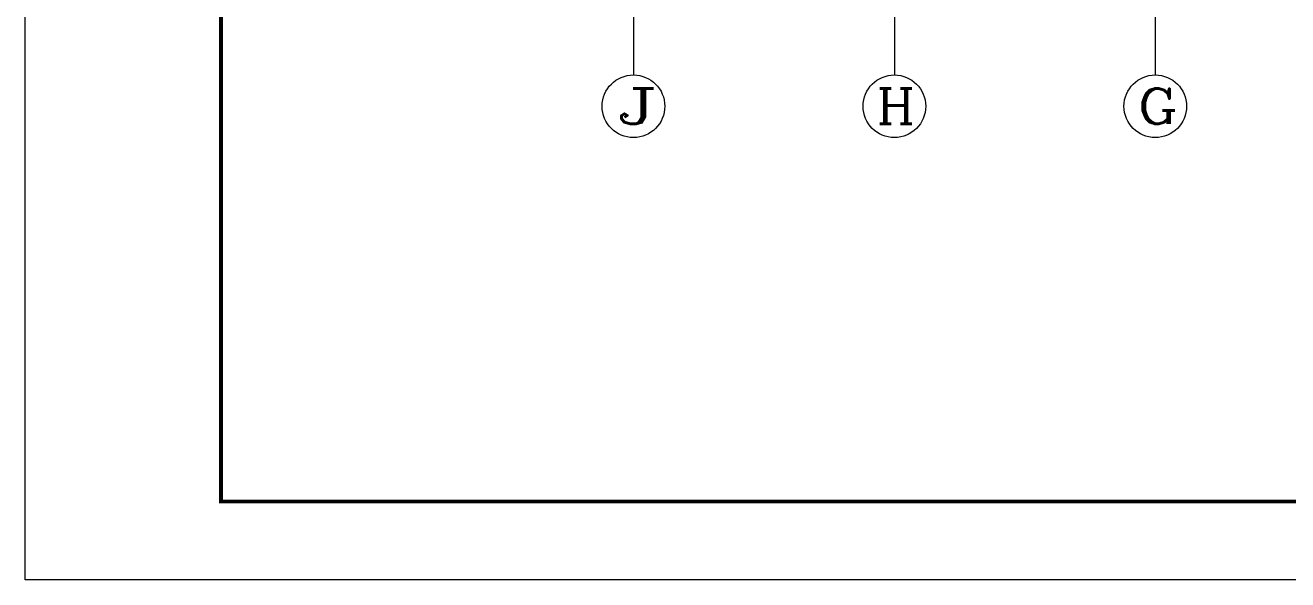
# Model space of a CAD drawing. Header units: millimetres. Extents: x 19781 to 898973, y -947928 to -267362.
# Drawn here: x 431826 to 456020, y -772565 to -761933 of the extents above; entities that cross this region are included whole.
import ezdxf

# ---------------------------------------------------------------- set-up
doc = ezdxf.new("R2010")
doc.units = ezdxf.units.MM
doc.header["$LTSCALE"] = 100
doc.layers.get('0').update_dxf_attribs({"lineweight": 18})
for name, color, linetype, lineweight in [('AXIS', 3, 'Continuous', 18), ('AXIS_TEXT', 7, 'Continuous', 18), ('BORDER', 7, 'Continuous', 18)]:
    doc.layers.add(name, color=color, linetype=linetype, lineweight=lineweight)
doc.styles.add('_TCH_AXIS', font='complex.shx', dxfattribs={"bigfont": 'gbcbig.shx'})
doc.styles.add('COMPLEX', font='complex.shx', dxfattribs={"bigfont": 'gbcbig.shx'})

# ---------------------------------------------------------------- blocks, each defined once
blk = doc.blocks.new('_AXISO')
blk.add_circle((0, 0), 0.5)
at = {"layer": 'AXIS_TEXT', "style": 'COMPLEX', "width": 1.04167}
blk.add_attdef('A', (-0.25, -0.28), '', height=0.56, dxfattribs=at)

msp = doc.modelspace()

# ---------------------------------------------------------------- linework, layer by layer
at = {"layer": 'AXIS'}
for p, q in [((443481.71, -758298.53), (443481.71, -762885.53)), ((448481.71, -758298.53), (448481.71, -762885.53)), ((453481.71, -758298.53), (453481.71, -762885.53))]:
    msp.add_line(p, q, dxfattribs=at)
at = {"layer": 'BORDER'}
msp.add_lwpolyline([(431826, -772565), (431826, -709565), (543276, -709565), (543276, -772565)], close=True, dxfattribs=at)
msp.add_lwpolyline([(435576, -771065, 75, 75, 0), (435576, -711065, 75, 75, 0), (541776, -711065, 75, 75, 0), (541776, -771065, 75, 75, 0)], format="xyseb", close=True, dxfattribs=at)

# ---------------------------------------------------------------- block references
at = {"layer": 'AXIS'}
ref = msp.add_blockref('_AXISO', (443481.71, -763485.53), dxfattribs=dict(at, xscale=1200, yscale=1200, zscale=1200))
ref.add_attrib('A', 'J', (443142.29, -763824.94), dxfattribs={"layer": 'AXIS_TEXT', "height": 678.82, "style": '_TCH_AXIS', "width": 1.90909})
ref = msp.add_blockref('_AXISO', (448481.71, -763485.53), dxfattribs=dict(at, xscale=1200, yscale=1200, zscale=1200))
ref.add_attrib('A', 'H', (448142.29, -763824.94), dxfattribs={"layer": 'AXIS_TEXT', "height": 678.82, "style": '_TCH_AXIS', "width": 1.05})
ref = msp.add_blockref('_AXISO', (453481.71, -763485.53), dxfattribs=dict(at, xscale=1200, yscale=1200, zscale=1200))
ref.add_attrib('A', 'G', (453142.29, -763824.94), dxfattribs={"layer": 'AXIS_TEXT', "height": 678.82, "style": '_TCH_AXIS', "width": 1.16667})

doc.saveas('drawing.dxf')
